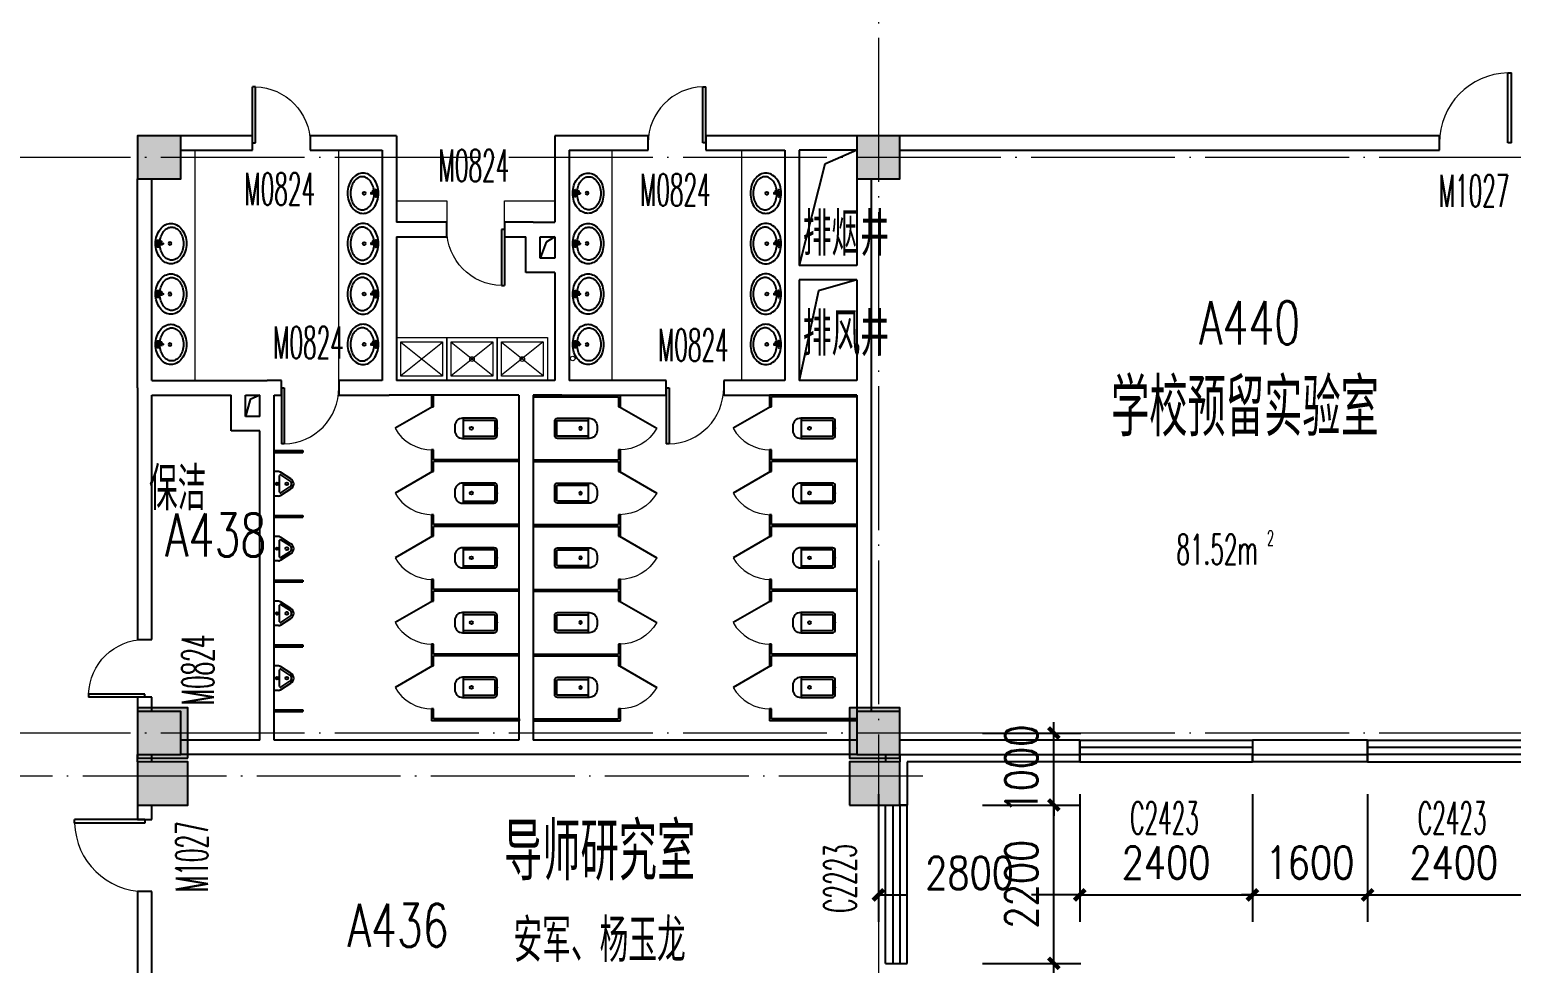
# Model space of a CAD drawing. Extents: x 1417642 to 3570900, y 124798 to 1191112.
# Drawn here: x 1455610 to 1476210, y 340017 to 352992 of the extents above; entities that cross this region are included whole.
import ezdxf

# ---------------------------------------------------------------- set-up
doc = ezdxf.new("R2010")
doc.units = 0
doc.header["$LTSCALE"] = 1000
doc.header["$MEASUREMENT"] = 0
doc.linetypes.add('DOTE', pattern=[2.42, 2, -0.2, 0.02, -0.2])
doc.layers.get('0').update_dxf_attribs({"linetype": 'CONTINUOUS'})
doc.layers.get('Defpoints').update_dxf_attribs({"linetype": 'CONTINUOUS'})
for name, color, linetype in [('colu', 2, 'CONTINUOUS'), ('COLUMN', 9, 'CONTINUOUS'), ('DOTE', 1, 'DOTE'), ('LATRINE', 6, 'CONTINUOUS'), ('LVTRY', 6, 'CONTINUOUS'), ('PUB_DIM', 3, 'CONTINUOUS'), ('PUB_HATCH', 8, 'CONTINUOUS'), ('PUB_TEXT', 40, 'CONTINUOUS'), ('SPACE', 7, 'CONTINUOUS'), ('SURFACE', 6, 'CONTINUOUS'), ('tiaozheng', 20, 'CONTINUOUS'), ('WALL', 4, 'CONTINUOUS'), ('WINDOW', 2, 'CONTINUOUS'), ('WINDOW_TEXT', 7, 'CONTINUOUS'), ('填充', 252, 'CONTINUOUS'), ('柱填充', 8, 'CONTINUOUS')]:
    doc.layers.add(name, color=color, linetype=linetype)
doc.styles.add('_TCH_SPACE', font='ROMANS', dxfattribs={"width": 0.7, "height": 5, "bigfont": 'Z'})
doc.styles.add('_TCH_WINDOW', font='ROMANS.shx', dxfattribs={"width": 0.7, "height": 400, "bigfont": 'Z.shx'})
doc.styles.add('DIM_FONT', font='SIMPLEX.shx', dxfattribs={"width": 0.8})
doc.styles.add('Z', font='ROMANS', dxfattribs={"width": 0.7, "bigfont": 'Z'})
doc.dimstyles.new('DIMN150', dxfattribs={"dimscale": 1.5, "dimtxt": 300, "dimasz": 100, "dimexe": 250, "dimexo": 300, "dimgap": 150, "dimtad": 1, "dimdec": 0, "dimzin": 0, "dimdsep": 46, "dimtxsty": 'DIM_FONT', "dimblk": 'ARCHTICK', "dimcen": 0.09, "dimdle": 1.5, "dimclrt": 7, "dimazin": 2, "dimtfac": 1, "dimtdec": 0, "dimtix": 1, "dimtmove": 2, "dimatfit": 3, "dimldrblk": 'ARCHTICK', "dimfxl": 1, "dimtolj": 1, "dimtzin": 0, "dimarcsym": 0})

# ---------------------------------------------------------------- blocks, each defined once
blk = doc.blocks.new('896')
at = {"layer": '柱填充'}
h = blk.add_hatch(color=256, dxfattribs=at)
h.paths.add_polyline_path([(1580873, 568265), (1580873, 568965), (1580273, 568965), (1580273, 568265)])
h.paths.add_polyline_path([(1572873, 568265), (1572873, 568965), (1572273, 568965), (1572273, 568265)])
h.paths.add_polyline_path([(1564873, 568265), (1564873, 568965), (1564273, 568965), (1564273, 568265)])
h.paths.add_polyline_path([(1556873, 568265), (1556873, 568965), (1556273, 568965), (1556273, 568265)])
h.paths.add_polyline_path([(1546873, 568265), (1546873, 568965), (1546273, 568965), (1546273, 568265)])
h.paths.add_polyline_path([(1536873, 568265), (1536873, 568965), (1536273, 568965), (1536273, 568265)])
h.paths.add_polyline_path([(1533273, 568265), (1533273, 568965), (1532673, 568965), (1532673, 568265)])
h.paths.add_polyline_path([(1523273, 568365), (1523273, 568965), (1522673, 568965), (1522673, 568365)])
h.paths.add_polyline_path([(1590123, 558965), (1589423, 558965), (1589423, 558365), (1590123, 558365)])
h.paths.add_polyline_path([(1580923, 558365), (1580923, 559065), (1580223, 559065), (1580223, 558365)])
h.paths.add_polyline_path([(1572923, 558365), (1572923, 559065), (1572223, 559065), (1572223, 558365)])
h.paths.add_polyline_path([(1564923, 558365), (1564923, 559065), (1564223, 559065), (1564223, 558365)])
h.paths.add_polyline_path([(1556923, 558365), (1556923, 559065), (1556223, 559065), (1556223, 558365)])
h.paths.add_polyline_path([(1546923, 558365), (1546923, 559065), (1546223, 559065), (1546223, 558365)])
h.paths.add_polyline_path([(1536873, 558365), (1536873, 558965), (1536273, 558965), (1536273, 558365)])
h.paths.add_polyline_path([(1533273, 558365), (1533273, 558965), (1532673, 558965), (1532673, 558365)])
h.paths.add_polyline_path([(1523372, 558965), (1522672, 558965), (1522672, 558365), (1523372, 558365)])
h.paths.add_polyline_path([(1590123, 554765), (1590123, 555365), (1589523, 555365), (1589523, 554765)])
h.paths.add_polyline_path([(1580873, 554765), (1580873, 555365), (1580273, 555365), (1580273, 554765)])
h.paths.add_polyline_path([(1572873, 554765), (1572873, 555365), (1572273, 555365), (1572273, 554765)])
h.paths.add_polyline_path([(1564873, 554765), (1564873, 555365), (1564273, 555365), (1564273, 554765)])
h.paths.add_polyline_path([(1556873, 554765), (1556873, 555365), (1556273, 555365), (1556273, 554765)])
h.paths.add_polyline_path([(1546873, 554765), (1546873, 555365), (1546273, 555365), (1546273, 554765)])
h.paths.add_polyline_path([(1536873, 554765), (1536873, 555365), (1536273, 555365), (1536273, 554765)])
h.paths.add_polyline_path([(1533273, 554765), (1533273, 555365), (1532673, 555365), (1532673, 554765)])
h.paths.add_polyline_path([(1523372, 555365), (1522672, 555365), (1522672, 554765), (1523372, 554765)])
h.paths.add_polyline_path([(1590123, 546765), (1590123, 547365), (1589523, 547365), (1589523, 546765)])
h.paths.add_polyline_path([(1580873, 546765), (1580873, 547365), (1580273, 547365), (1580273, 546765)])
h.paths.add_polyline_path([(1572873, 546765), (1572873, 547365), (1572273, 547365), (1572273, 546765)])
h.paths.add_polyline_path([(1564873, 546765), (1564873, 547365), (1564273, 547365), (1564273, 546765)])
h.paths.add_polyline_path([(1556873, 546765), (1556873, 547365), (1556273, 547365), (1556273, 546765)])
h.paths.add_polyline_path([(1546873, 546715), (1546873, 547415), (1546173, 547415), (1546173, 546715)])
h.paths.add_polyline_path([(1536973, 546715), (1536973, 547415), (1536273, 547415), (1536273, 546715)])
h.paths.add_polyline_path([(1533273, 546715), (1533273, 547415), (1532573, 547415), (1532573, 546715)])
h.paths.add_polyline_path([(1523372, 547365), (1522672, 547365), (1522672, 546765), (1523372, 546765)])
h.paths.add_polyline_path([(1546873, 539365), (1546173, 539365), (1546173, 538765), (1546873, 538765)])
h.paths.add_polyline_path([(1536973, 538715), (1536973, 539415), (1536273, 539415), (1536273, 538715)])
h.paths.add_polyline_path([(1533273, 538715), (1533273, 539415), (1532573, 539415), (1532573, 538715)])
h.paths.add_polyline_path([(1523372, 539365), (1522672, 539365), (1522672, 538765), (1523372, 538765)])
h.paths.add_polyline_path([(1546873, 531365), (1546173, 531365), (1546173, 530765), (1546873, 530765)])
h.paths.add_polyline_path([(1536973, 530715), (1536973, 531415), (1536273, 531415), (1536273, 530715)])
h.paths.add_polyline_path([(1533273, 530715), (1533273, 531415), (1532573, 531415), (1532573, 530715)])
h.paths.add_polyline_path([(1523372, 531365), (1522672, 531365), (1522672, 530765), (1523372, 530765)])
h.paths.add_polyline_path([(1546873, 523365), (1546173, 523365), (1546173, 522765), (1546873, 522765)])
h.paths.add_polyline_path([(1536973, 522715), (1536973, 523415), (1536273, 523415), (1536273, 522715)])
h.paths.add_polyline_path([(1533273, 522715), (1533273, 523415), (1532573, 523415), (1532573, 522715)])
h.paths.add_polyline_path([(1523372, 523365), (1522672, 523365), (1522672, 522765), (1523372, 522765)])
h.paths.add_polyline_path([(1546873, 515365), (1546173, 515365), (1546173, 514765), (1546873, 514765)])
h.paths.add_polyline_path([(1536973, 514715), (1536973, 515415), (1536273, 515415), (1536273, 514715)])
h.paths.add_polyline_path([(1533273, 514715), (1533273, 515415), (1532573, 515415), (1532573, 514715)])
h.paths.add_polyline_path([(1523372, 515365), (1522672, 515365), (1522672, 514765), (1523372, 514765)])
h.paths.add_polyline_path([(1546873, 507365), (1546173, 507365), (1546173, 506765), (1546873, 506765)])
h.paths.add_polyline_path([(1536973, 506715), (1536973, 507415), (1536273, 507415), (1536273, 506715)])
h.paths.add_polyline_path([(1533273, 506715), (1533273, 507415), (1532573, 507415), (1532573, 506715)])
h.paths.add_polyline_path([(1523372, 507365), (1522672, 507365), (1522672, 506765), (1523372, 506765)])
h.paths.add_polyline_path([(1546873, 499365), (1546173, 499365), (1546173, 498765), (1546873, 498765)])
h.paths.add_polyline_path([(1536973, 498715), (1536973, 499415), (1536273, 499415), (1536273, 498715)])
h.paths.add_polyline_path([(1533273, 498715), (1533273, 499415), (1532573, 499415), (1532573, 498715)])
h.paths.add_polyline_path([(1523372, 499365), (1522672, 499365), (1522672, 498765), (1523372, 498765)])
h.paths.add_polyline_path([(1546873, 490765), (1546873, 491365), (1546273, 491365), (1546273, 490765)])
h.paths.add_polyline_path([(1536873, 490765), (1536873, 491365), (1536273, 491365), (1536273, 490765)])
h.paths.add_polyline_path([(1533273, 490765), (1533273, 491365), (1532673, 491365), (1532673, 490765)])
h.paths.add_polyline_path([(1523273, 490765), (1523273, 491365), (1522673, 491365), (1522673, 490765)])
at = {"layer": 'colu'}
for points in [[(1536873, 554765), (1536873, 555365), (1536273, 555365), (1536273, 554765)], [(1546873, 554765), (1546873, 555365), (1546273, 555365), (1546273, 554765)], [(1536973, 546715), (1536973, 547415), (1536273, 547415), (1536273, 546715)], [(1546873, 546715), (1546873, 547415), (1546173, 547415), (1546173, 546715)]]:
    blk.add_lwpolyline(points, close=True, dxfattribs=at)
blk = doc.blocks.new('_ArchTick')
at = {"color": 0, "linetype": 'ByBlock', "const_width": 0.4}
blk.add_lwpolyline([(-0.5, -0.5), (0.5, 0.5)], dxfattribs=at)
blk = doc.blocks.new('*D1150')
at = {"layer": 'Defpoints', "color": 0}
for p in [(1468409, 340017), (1469849, 340017), (1468409, 338417)]:
    blk.add_point(p, dxfattribs=at)
at = {"layer": 'PUB_DIM', "color": 0, "lineweight": -2}
for p, q in [((1469849, 340017), (1469849, 340167)), ((1468859, 340017), (1470224, 340017)), ((1469849, 338417), (1469849, 340017)), ((1468859, 338417), (1470224, 338417)), ((1469849, 338417), (1469849, 338267))]:
    blk.add_line(p, q, dxfattribs=at)
at = {"layer": 'PUB_DIM', "color": 0, "lineweight": -2, "xscale": 150, "yscale": 150, "zscale": 150}
for p, rotation in [((1469849, 340017), 270), ((1469849, 338417), 90)]:
    blk.add_blockref('_ArchTick', p, dxfattribs=dict(at, rotation=rotation))
at = {"layer": 'PUB_DIM', "color": 7, "insert": (1469399, 339217), "char_height": 450, "attachment_point": 5, "rotation": 90, "style": 'DIM_FONT'}
blk.add_mtext('\\A1;1600', dxfattribs=at)
blk = doc.blocks.new('*D1151')
at = {"layer": 'Defpoints', "color": 0}
for p in [(1468409, 342217), (1469849, 342217), (1468409, 340017)]:
    blk.add_point(p, dxfattribs=at)
at = {"layer": 'PUB_DIM', "color": 0, "lineweight": -2}
for p, q in [((1468859, 342217), (1470224, 342217)), ((1469849, 340015), (1469849, 342219)), ((1468859, 340017), (1470224, 340017))]:
    blk.add_line(p, q, dxfattribs=at)
at = {"layer": 'PUB_DIM', "color": 0, "lineweight": -2, "xscale": 150, "yscale": 150, "zscale": 150}
for p, rotation in [((1469849, 342217), 90), ((1469849, 340017), 270)]:
    blk.add_blockref('_ArchTick', p, dxfattribs=dict(at, rotation=rotation))
at = {"layer": 'PUB_DIM', "color": 7, "insert": (1469399, 341117), "char_height": 450, "attachment_point": 5, "rotation": 90, "style": 'DIM_FONT'}
blk.add_mtext('\\A1;2200', dxfattribs=at)
blk = doc.blocks.new('*D1152')
at = {"layer": 'Defpoints', "color": 0}
for p in [(1468409, 343217), (1469849, 343217), (1468409, 342217)]:
    blk.add_point(p, dxfattribs=at)
at = {"layer": 'PUB_DIM', "color": 0, "lineweight": -2}
for p, q in [((1468859, 343217), (1470224, 343217)), ((1469849, 343217), (1469849, 343367)), ((1469849, 342217), (1469849, 343217)), ((1468859, 342217), (1470224, 342217)), ((1469849, 342217), (1469849, 342067))]:
    blk.add_line(p, q, dxfattribs=at)
at = {"layer": 'PUB_DIM', "color": 0, "lineweight": -2, "xscale": 150, "yscale": 150, "zscale": 150}
for p, rotation in [((1469849, 343217), 270), ((1469849, 342217), 90)]:
    blk.add_blockref('_ArchTick', p, dxfattribs=dict(at, rotation=rotation))
at = {"layer": 'PUB_DIM', "color": 7, "insert": (1469399, 342717), "char_height": 450, "attachment_point": 5, "rotation": 90, "style": 'DIM_FONT'}
blk.add_mtext('\\A1;1000', dxfattribs=at)
blk = doc.blocks.new('*D1153')
at = {"layer": 'Defpoints', "color": 0}
for p in [(1467410, 342817), (1470210, 342817), (1470210, 340968)]:
    blk.add_point(p, dxfattribs=at)
at = {"layer": 'PUB_DIM', "color": 0, "lineweight": -2}
for p, q in [((1467410, 342367), (1467410, 340593)), ((1470210, 342367), (1470210, 340593)), ((1467408, 340968), (1467819, 340968)), ((1470213, 340968), (1469537, 340968))]:
    blk.add_line(p, q, dxfattribs=at)
at = {"layer": 'PUB_DIM', "color": 0, "lineweight": -2, "xscale": 150, "yscale": 150, "zscale": 150, "rotation": 180}
blk.add_blockref('_ArchTick', (1467410, 340968), dxfattribs=at)
at = {"layer": 'PUB_DIM', "color": 0, "lineweight": -2, "xscale": 150, "yscale": 150, "zscale": 150}
blk.add_blockref('_ArchTick', (1470210, 340968), dxfattribs=at)
at = {"layer": 'PUB_DIM', "color": 7, "insert": (1468678, 341273), "char_height": 450, "attachment_point": 5, "style": 'DIM_FONT'}
blk.add_mtext('\\A1;2800', dxfattribs=at)
blk = doc.blocks.new('*D1154')
at = {"layer": 'Defpoints', "color": 0}
for p in [(1470210, 342817), (1472610, 342817), (1472610, 340968)]:
    blk.add_point(p, dxfattribs=at)
at = {"layer": 'PUB_DIM', "color": 0, "lineweight": -2}
for p, q in [((1470210, 342367), (1470210, 340593)), ((1472610, 342367), (1472610, 340593)), ((1470208, 340968), (1472613, 340968))]:
    blk.add_line(p, q, dxfattribs=at)
at = {"layer": 'PUB_DIM', "color": 0, "lineweight": -2, "xscale": 150, "yscale": 150, "zscale": 150, "rotation": 180}
blk.add_blockref('_ArchTick', (1470210, 340968), dxfattribs=at)
at = {"layer": 'PUB_DIM', "color": 0, "lineweight": -2, "xscale": 150, "yscale": 150, "zscale": 150}
blk.add_blockref('_ArchTick', (1472610, 340968), dxfattribs=at)
at = {"layer": 'PUB_DIM', "color": 7, "insert": (1471410, 341418), "char_height": 450, "attachment_point": 5, "style": 'DIM_FONT'}
blk.add_mtext('\\A1;2400', dxfattribs=at)
blk = doc.blocks.new('*D1155')
at = {"layer": 'Defpoints', "color": 0}
for p in [(1472610, 342817), (1474210, 342817), (1474210, 340968)]:
    blk.add_point(p, dxfattribs=at)
at = {"layer": 'PUB_DIM', "color": 0, "lineweight": -2}
for p, q in [((1472610, 342367), (1472610, 340593)), ((1474210, 342367), (1474210, 340593)), ((1472610, 340968), (1472460, 340968)), ((1472610, 340968), (1474210, 340968)), ((1474210, 340968), (1474360, 340968))]:
    blk.add_line(p, q, dxfattribs=at)
at = {"layer": 'PUB_DIM', "color": 0, "lineweight": -2, "xscale": 150, "yscale": 150, "zscale": 150}
blk.add_blockref('_ArchTick', (1472610, 340968), dxfattribs=at)
at = {"layer": 'PUB_DIM', "color": 0, "lineweight": -2, "xscale": 150, "yscale": 150, "zscale": 150, "rotation": 180}
blk.add_blockref('_ArchTick', (1474210, 340968), dxfattribs=at)
at = {"layer": 'PUB_DIM', "color": 7, "insert": (1473410, 341418), "char_height": 450, "attachment_point": 5, "style": 'DIM_FONT'}
blk.add_mtext('\\A1;1600', dxfattribs=at)
blk = doc.blocks.new('*D1156')
at = {"layer": 'Defpoints', "color": 0}
for p in [(1474210, 342817), (1476610, 342817), (1476610, 340968)]:
    blk.add_point(p, dxfattribs=at)
at = {"layer": 'PUB_DIM', "color": 0, "lineweight": -2}
for p, q in [((1474210, 342367), (1474210, 340593)), ((1476610, 342367), (1476610, 340593)), ((1474208, 340968), (1476613, 340968))]:
    blk.add_line(p, q, dxfattribs=at)
at = {"layer": 'PUB_DIM', "color": 0, "lineweight": -2, "xscale": 150, "yscale": 150, "zscale": 150, "rotation": 180}
blk.add_blockref('_ArchTick', (1474210, 340968), dxfattribs=at)
at = {"layer": 'PUB_DIM', "color": 0, "lineweight": -2, "xscale": 150, "yscale": 150, "zscale": 150}
blk.add_blockref('_ArchTick', (1476610, 340968), dxfattribs=at)
at = {"layer": 'PUB_DIM', "color": 7, "insert": (1475410, 341418), "char_height": 450, "attachment_point": 5, "style": 'DIM_FONT'}
blk.add_mtext('\\A1;2400', dxfattribs=at)
blk = doc.blocks.new('$TCHSYS$WIN2D')
for p, q in [((-0.5, 0.5), (0.5, 0.5)), ((-0.5, 0.5), (-0.5, -0.5)), ((0.5, 0.5), (0.5, -0.5)), ((0.5, 0.1667), (-0.5, 0.1667)), ((0.5, -0.1667), (-0.5, -0.1667)), ((-0.5, -0.5), (0.5, -0.5))]:
    blk.add_line(p, q)
blk = doc.blocks.new('_FZH')
blk.add_lwpolyline([(-0.5, -0.5), (0.5, -0.5), (0.5, 0.5), (-0.5, 0.5)], close=True)
at = {"layer": 'PUB_HATCH'}
blk.add_solid([(-0.5, -0.5), (0.5, -0.5), (-0.5, 0.5), (0.5, 0.5)], dxfattribs=at)
blk = doc.blocks.new('$DorLib2D$00000001')
for p, q in [((0.45, 0.975), (0.5, 0.975)), ((0.45, 0), (0.45, 0.975)), ((0.5, 0), (0.5, 0.975)), ((0.5, 0), (0.45, 0))]:
    blk.add_line(p, q)
at = {"lineweight": 13}
blk.add_arc((0.475, 0), 0.975, 91.4693, 180, dxfattribs=at)
blk = doc.blocks.new('$lvtry$00000200')
for p, q in [((-140, -40, 0), (-140, -480, 0)), ((-110, -40, 0), (-110, -470, 0)), ((100, 0, 0), (-100, 0, 0)), ((100, -30, 0), (-100, -30, 0)), ((110, -470, 0), (110, -40, 0)), ((140, -480, 0), (140, -40, 0)), ((140, -470, 0), (-140, -470, 0)), ((-30, -590, 0), (30, -590, 0))]:
    blk.add_line(p, q)
blk.add_circle((0, -359, 0), 20)
for centre, radius, start, end in [((-100, -40, 0), 40, 90, 180), ((-100, -40, 0), 10, 90, 180), ((100, -40, 0), 40, 0, 90), ((100, -40, 0), 10, 0, 90), ((-30, -480, 0), 110, 180, 270), ((30, -480, 0), 110, 270, 0)]:
    blk.add_arc(centre, radius, start, end)
blk.add_point((0, 0))
blk = doc.blocks.new('$TCHSYS$APDOOR2D')
blk.add_line((0.5, 0), (0, 0.866))
at = {"lineweight": 13}
blk.add_arc((0.5, 0), 1, 120, 180, dxfattribs=at)
blk = doc.blocks.new('$lvtry$00000219')
for p, q in [((-170, 0, 0), (170, 0, 0)), ((-170, -61, 0), (-170, 0, 0)), ((170, -61, 0), (170, 0, 0)), ((-162, -88, 0), (-69, -231, 0)), ((-124, -91, 0), (-43, -216, 0)), ((-116, -76, 0), (116, -76, 0)), ((43, -216, 0), (124, -91, 0)), ((69, -231, 0), (162, -88, 0))]:
    blk.add_line(p, q)
for centre, radius in [((0, -177, 0), 20), ((0, -38, 0), 17.7)]:
    blk.add_circle(centre, radius)
for centre, radius, start, end in [((-120, -61, 0), 50, 180, 213.0863), ((-116, -86, 0), 10, 90, 213.0863), ((116, -86, 0), 10, 326.9137, 90), ((120, -61, 0), 50, 326.9137, 0), ((0, -191, 0), 80, 210, 330), ((0, -191, 0), 50, 210, 330)]:
    blk.add_arc(centre, radius, start, end)
blk.add_point((0, -38, 0))
blk = doc.blocks.new('$lvtry$00000193')
for p, q in [((-17, -43, 0), (-17, -33, 0)), ((17, -43, 0), (17, -33, 0))]:
    blk.add_line(p, q)
at = {"elevation": 0}
blk.add_lwpolyline([(280, -215, 0.12431), (260, -136, 0.105707), (198, -63, 0.086941), (110, -17, 0.077137), (0, 0, 0.077137), (-110, -17, 0.086941), (-198, -63, 0.105707), (-260, -136, 0.12431), (-280, -215, 0.12431), (-260, -294, 0.105707), (-198, -367, 0.086941), (-110, -413, 0.077137), (0, -430, 0.077137), (110, -413, 0.086941), (198, -367, 0.105707), (260, -294, 0.12431)], format="xyb", close=True, dxfattribs=at)
blk.add_lwpolyline([(-25, -61, 0.056876), (-95, -75, 0.086941), (-168, -113, 0.105707), (-216, -170, 0.12431), (-230, -225, 0.12431), (-216, -280, 0.105707), (-168, -337, 0.086941), (-95, -375, 0.077137), (0, -390, 0.077137), (95, -375, 0.086941), (168, -337, 0.105707), (216, -280, 0.12431), (230, -225, 0.12431), (216, -170, 0.105707), (168, -113, 0.086941), (95, -75, 0.06676), (13, -60, 0.06676)], format="xyb", dxfattribs=at)
for centre, radius in [((0, -200, 0), 20), ((0, -43, 0), 16.7)]:
    blk.add_circle(centre, radius)
for centre, radius, start, end in [((-40, -34, 0), 10.1, 106.6096, 258.1648), ((-64, 234, 0), 259, 274.7069, 282.3732), ((-75, -213, 0), 173, 71.36, 79.1873), ((-29, -80, 0), 6.77, 155.344, 308.3224), ((-171, 19, 0), 166, 324.8411, 338.1337), ((-171, 19, 0), 170, 324.8411, 331.3523), ((-29, -80, 0), 3.37, 155.344, 308.3224), ((100, -194, 0), 170, 132.3141, 138.8253), ((100, -194, 0), 166, 125.5327, 138.8253), ((-12, -58, 0), 10.6, 201.8924, 261.774), ((0, -33, 0), 16.7, 0, 180), ((-381, -115, 0), 372, 2.3982, 6.7627), ((0, -96, 0), 9.9, 201.7837, 338.2163), ((64, 234, 0), 259, 257.6268, 265.2931), ((381, -115, 0), 372, 170.1008, 177.6018), ((75, -213, 0), 173, 100.8127, 110.4191), ((40, -34, 0), 10.1, 281.8352, 73.3904)]:
    blk.add_arc(centre, radius, start, end)
blk.add_point((0, -33, 0))

msp = doc.modelspace()

# ---------------------------------------------------------------- linework, layer by layer
at = {"layer": 'DOTE', "lineweight": 0}
for points in [[(1467410.3, 369817), (1467410.3, 259645.1)], [(1597373.8, 351217), (1432083.9, 351217)], [(1597373.8, 343217), (1432083.9, 343217)], [(1597373.8, 343217), (1432083.9, 343217)], [(1468027.8, 342617), (1432083.9, 342617)]]:
    msp.add_lwpolyline(points, dxfattribs=at)
at = {"layer": 'LATRINE'}
for p, q in [((1461197.8, 347901.6), (1461197.8, 347751.6)), ((1461222.8, 347901.6), (1461197.8, 347901.6)), ((1461197.8, 347751.6), (1461222.8, 347751.6)), ((1461222.8, 347751.6), (1461222.8, 347901.6)), ((1462610.3, 347914.1), (1463822.8, 347914.1)), ((1462610.3, 347914.1), (1462610.3, 347889.1)), ((1462610.3, 347889.1), (1463797.8, 347889.1)), ((1463797.8, 347889.1), (1463797.8, 347751.6)), ((1463797.8, 347751.6), (1463822.8, 347751.6)), ((1463822.8, 347751.6), (1463822.8, 347914.1)), ((1467110.3, 347914.1), (1465897.8, 347914.1)), ((1465897.8, 347914.1), (1465897.8, 347751.6)), ((1465897.8, 347751.6), (1465922.8, 347751.6)), ((1467110.3, 347889.1), (1465922.8, 347889.1)), ((1465922.8, 347751.6), (1465922.8, 347889.1)), ((1467110.3, 347889.1), (1467110.3, 347914.1)), ((1459010.3, 347142), (1459410.3, 347142)), ((1459010.3, 347142), (1459010.3, 347117)), ((1459010.3, 347117), (1459410.3, 347117)), ((1459410.3, 347142), (1459410.3, 347117)), ((1461222.8, 347151.6), (1461197.8, 347151.6)), ((1461197.8, 347151.6), (1461197.8, 347001.6)), ((1461222.8, 347014.1), (1461222.8, 347151.6)), ((1463822.8, 347151.6), (1463797.8, 347151.6)), ((1463797.8, 347151.6), (1463797.8, 347014.1)), ((1463822.8, 347001.6), (1463822.8, 347151.6)), ((1465922.8, 347151.6), (1465897.8, 347151.6)), ((1465897.8, 347151.6), (1465897.8, 347001.6)), ((1465922.8, 347014.1), (1465922.8, 347151.6)), ((1461197.8, 347001.6), (1461197.8, 346851.6)), ((1462410.3, 347014.1), (1461222.8, 347014.1)), ((1462410.3, 346989.1), (1461222.8, 346989.1)), ((1461222.8, 346851.6), (1461222.8, 346989.1)), ((1462410.3, 346989.1), (1462410.3, 347014.1)), ((1462610.3, 347014.1), (1463797.8, 347014.1)), ((1462610.3, 347014.1), (1462610.3, 346989.1)), ((1462610.3, 346989.1), (1463797.8, 346989.1)), ((1463797.8, 346989.1), (1463797.8, 346851.6)), ((1463822.8, 346851.6), (1463822.8, 347001.6)), ((1465897.8, 347001.6), (1465897.8, 346851.6)), ((1467110.3, 347014.1), (1465922.8, 347014.1)), ((1467110.3, 346989.1), (1465922.8, 346989.1)), ((1465922.8, 346851.6), (1465922.8, 346989.1)), ((1467110.3, 346989.1), (1467110.3, 347014.1)), ((1461197.8, 346851.6), (1461222.8, 346851.6)), ((1463797.8, 346851.6), (1463822.8, 346851.6)), ((1465897.8, 346851.6), (1465922.8, 346851.6)), ((1459010.3, 346242), (1459410.3, 346242)), ((1459010.3, 346242), (1459010.3, 346217)), ((1459010.3, 346217), (1459410.3, 346217)), ((1459410.3, 346242), (1459410.3, 346217)), ((1461222.8, 346251.6), (1461197.8, 346251.6)), ((1461197.8, 346251.6), (1461197.8, 346101.6)), ((1461197.8, 346101.6), (1461197.8, 345951.6)), ((1461222.8, 346114.1), (1461222.8, 346251.6)), ((1462410.3, 346114.1), (1461222.8, 346114.1)), ((1462410.3, 346089.1), (1461222.8, 346089.1)), ((1461222.8, 345951.6), (1461222.8, 346089.1)), ((1462410.3, 346089.1), (1462410.3, 346114.1)), ((1462610.3, 346114.1), (1463797.8, 346114.1)), ((1462610.3, 346114.1), (1462610.3, 346089.1)), ((1462610.3, 346089.1), (1463797.8, 346089.1)), ((1463822.8, 346251.6), (1463797.8, 346251.6)), ((1463797.8, 346251.6), (1463797.8, 346114.1)), ((1463797.8, 346089.1), (1463797.8, 345951.6)), ((1463822.8, 346101.6), (1463822.8, 346251.6)), ((1463822.8, 345951.6), (1463822.8, 346101.6)), ((1465922.8, 346251.6), (1465897.8, 346251.6)), ((1465897.8, 346251.6), (1465897.8, 346101.6)), ((1465897.8, 346101.6), (1465897.8, 345951.6)), ((1465922.8, 346114.1), (1465922.8, 346251.6)), ((1467110.3, 346114.1), (1465922.8, 346114.1)), ((1467110.3, 346089.1), (1465922.8, 346089.1)), ((1465922.8, 345951.6), (1465922.8, 346089.1)), ((1467110.3, 346089.1), (1467110.3, 346114.1)), ((1461197.8, 345951.6), (1461222.8, 345951.6)), ((1463797.8, 345951.6), (1463822.8, 345951.6)), ((1465897.8, 345951.6), (1465922.8, 345951.6)), ((1459010.3, 345342), (1459410.3, 345342)), ((1459010.3, 345342), (1459010.3, 345317)), ((1459010.3, 345317), (1459410.3, 345317)), ((1459410.3, 345342), (1459410.3, 345317)), ((1461222.8, 345351.6), (1461197.8, 345351.6)), ((1461197.8, 345351.6), (1461197.8, 345201.6)), ((1461222.8, 345214.1), (1461222.8, 345351.6)), ((1463822.8, 345351.6), (1463797.8, 345351.6)), ((1463797.8, 345351.6), (1463797.8, 345214.1)), ((1463822.8, 345201.6), (1463822.8, 345351.6)), ((1465922.8, 345351.6), (1465897.8, 345351.6)), ((1465897.8, 345351.6), (1465897.8, 345201.6)), ((1465922.8, 345214.1), (1465922.8, 345351.6)), ((1461197.8, 345201.6), (1461197.8, 345051.6)), ((1461197.8, 345051.6), (1461222.8, 345051.6)), ((1462410.3, 345214.1), (1461222.8, 345214.1)), ((1462410.3, 345189.1), (1461222.8, 345189.1)), ((1461222.8, 345051.6), (1461222.8, 345189.1)), ((1462410.3, 345189.1), (1462410.3, 345214.1)), ((1462610.3, 345214.1), (1463797.8, 345214.1)), ((1462610.3, 345214.1), (1462610.3, 345189.1)), ((1462610.3, 345189.1), (1463797.8, 345189.1)), ((1463797.8, 345189.1), (1463797.8, 345051.6)), ((1463797.8, 345051.6), (1463822.8, 345051.6)), ((1463822.8, 345051.6), (1463822.8, 345201.6)), ((1465897.8, 345201.6), (1465897.8, 345051.6)), ((1465897.8, 345051.6), (1465922.8, 345051.6)), ((1467110.3, 345214.1), (1465922.8, 345214.1)), ((1467110.3, 345189.1), (1465922.8, 345189.1)), ((1465922.8, 345051.6), (1465922.8, 345189.1)), ((1467110.3, 345189.1), (1467110.3, 345214.1)), ((1459010.3, 344442), (1459410.3, 344442)), ((1459010.3, 344442), (1459010.3, 344417)), ((1459410.3, 344442), (1459410.3, 344417)), ((1461222.8, 344451.6), (1461197.8, 344451.6)), ((1461197.8, 344451.6), (1461197.8, 344301.6)), ((1461222.8, 344314.1), (1461222.8, 344451.6)), ((1463822.8, 344451.6), (1463797.8, 344451.6)), ((1463797.8, 344451.6), (1463797.8, 344314.1)), ((1463822.8, 344301.6), (1463822.8, 344451.6)), ((1465922.8, 344451.6), (1465897.8, 344451.6)), ((1465897.8, 344451.6), (1465897.8, 344301.6)), ((1465922.8, 344314.1), (1465922.8, 344451.6)), ((1459010.3, 344417), (1459410.3, 344417)), ((1461197.8, 344301.6), (1461197.8, 344151.6)), ((1462410.3, 344314.1), (1461222.8, 344314.1)), ((1462410.3, 344289.1), (1461222.8, 344289.1)), ((1461222.8, 344151.6), (1461222.8, 344289.1)), ((1462410.3, 344289.1), (1462410.3, 344314.1)), ((1462610.3, 344314.1), (1463797.8, 344314.1)), ((1462610.3, 344314.1), (1462610.3, 344289.1)), ((1462610.3, 344289.1), (1463797.8, 344289.1)), ((1463797.8, 344289.1), (1463797.8, 344151.6)), ((1463822.8, 344151.6), (1463822.8, 344301.6)), ((1465897.8, 344301.6), (1465897.8, 344151.6)), ((1467110.3, 344314.1), (1465922.8, 344314.1)), ((1467110.3, 344289.1), (1465922.8, 344289.1)), ((1465922.8, 344151.6), (1465922.8, 344289.1)), ((1467110.3, 344289.1), (1467110.3, 344314.1)), ((1461197.8, 344151.6), (1461222.8, 344151.6)), ((1463797.8, 344151.6), (1463822.8, 344151.6)), ((1465897.8, 344151.6), (1465922.8, 344151.6)), ((1459010.3, 343542), (1459410.3, 343542)), ((1459010.3, 343542), (1459010.3, 343517)), ((1459010.3, 343517), (1459410.3, 343517)), ((1459410.3, 343542), (1459410.3, 343517)), ((1461222.8, 343551.6), (1461197.8, 343551.6)), ((1461197.8, 343551.6), (1461197.8, 343389.1)), ((1461222.8, 343414.1), (1461222.8, 343551.6)), ((1462421.7, 343414.1), (1461222.8, 343414.1)), ((1462421.7, 343389.1), (1462421.7, 343414.1)), ((1462621.7, 343414.1), (1463797.8, 343414.1)), ((1462621.7, 343414.1), (1462621.7, 343389.1)), ((1463822.8, 343551.6), (1463797.8, 343551.6)), ((1463797.8, 343551.6), (1463797.8, 343414.1)), ((1463822.8, 343389.1), (1463822.8, 343551.6)), ((1465922.8, 343551.6), (1465897.8, 343551.6)), ((1465897.8, 343551.6), (1465897.8, 343389.1)), ((1465922.8, 343414.1), (1465922.8, 343551.6)), ((1467110.3, 343414.1), (1465922.8, 343414.1)), ((1462421.7, 343389.1), (1461197.8, 343389.1)), ((1462621.7, 343389.1), (1463822.8, 343389.1)), ((1467110.3, 343389.1), (1465897.8, 343389.1))]:
    msp.add_line(p, q, dxfattribs=at)
at = {"layer": 'LATRINE', "lineweight": 0}
for points in [[(1457910.3, 348114.1), (1457910.3, 351317)], [(1459910.3, 348114.1), (1459910.3, 351317)], [(1463710.3, 348114.1), (1463710.3, 351317)], [(1465510.3, 348114.1), (1465510.3, 351317)]]:
    msp.add_lwpolyline(points, dxfattribs=at)
at = {"layer": 'LVTRY', "lineweight": 0}
for p, q in [((1461350.3, 348645.7), (1460770.3, 348182.1)), ((1461350.3, 348182.1), (1460770.3, 348645.7)), ((1462050.3, 348645.7), (1461470.3, 348182.1)), ((1462050.3, 348182.1), (1461470.3, 348645.7)), ((1462750.3, 348653.7), (1462170.3, 348190.1)), ((1462750.3, 348182.1), (1462170.3, 348645.7))]:
    msp.add_line(p, q, dxfattribs=at)
for points in [[(1461410.3, 350314.1), (1460710.3, 350314.1), (1460710.3, 350613.7), (1461410.3, 350613.7)], [(1462910.3, 350314.1), (1462210.3, 350314.1), (1462210.3, 350613.7), (1462910.3, 350613.7)], [(1460710.3, 348713.7), (1461410.3, 348713.7), (1461410.3, 348114.1), (1460710.3, 348114.1)], [(1460770.3, 348653.7), (1461350.3, 348653.7), (1461350.3, 348174.1), (1460770.3, 348174.1)], [(1461410.3, 348713.7), (1462110.3, 348713.7), (1462110.3, 348114.1), (1461410.3, 348114.1)], [(1461470.3, 348653.7), (1462050.3, 348653.7), (1462050.3, 348174.1), (1461470.3, 348174.1)], [(1462110.3, 348713.7), (1462810.3, 348713.7), (1462810.3, 348114.1), (1462110.3, 348114.1)], [(1462170.3, 348653.7), (1462750.3, 348653.7), (1462750.3, 348174.1), (1462170.3, 348174.1)]]:
    msp.add_lwpolyline(points, close=True, dxfattribs=at)
for centre in [(1461760.3, 348413.9), (1462460.3, 348413.9), (1463160.3, 348421.9)]:
    msp.add_circle(centre, 32.1, dxfattribs=at)
at = {"layer": 'SURFACE'}
for p, q in [((1470210.3, 342817), (1467810.3, 342817)), ((1467810.3, 342817), (1467810.3, 342517)), ((1470210.3, 342817), (1470210.3, 342917)), ((1472610.3, 342817), (1472610.3, 342917)), ((1474210.3, 342817), (1472610.3, 342817)), ((1474210.3, 342817), (1474210.3, 342917)), ((1467810.3, 342517), (1467810.3, 342217)), ((1467810.3, 342217), (1467710.3, 342217))]:
    msp.add_line(p, q, dxfattribs=at)
at = {"layer": 'tiaozheng', "color": 2}
for p, q in [((1467110.3, 351317), (1466667.4, 351122.5)), ((1466667.4, 351122.5), (1466310.3, 349714.1)), ((1462791.7, 350039.9), (1462710.3, 349817)), ((1462910.3, 350114.1), (1462791.7, 350039.9)), ((1467110.3, 349514.1), (1466575.4, 349364.1)), ((1466575.4, 349364.1), (1466310.3, 348114.1)), ((1458678.1, 347851.1), (1458610.3, 347617)), ((1458810.3, 347914.1), (1458678.1, 347851.1))]:
    msp.add_line(p, q, dxfattribs=at)
at = {"layer": 'WALL'}
for p, q in [((1458710.3, 351517), (1457710.3, 351517)), ((1458710.3, 351317), (1458710.3, 351517)), ((1460710.3, 351517), (1459510.3, 351517)), ((1459510.3, 351517), (1459510.3, 351317)), ((1460710.3, 351517), (1460710.3, 350314.1)), ((1462910.3, 351517), (1462910.3, 350314.1)), ((1464210.3, 351517), (1462910.3, 351517)), ((1464210.3, 351317), (1464210.3, 351517)), ((1466210.3, 351517), (1465010.3, 351517)), ((1465010.3, 351517), (1465010.3, 351317)), ((1467110.3, 351517), (1466210.3, 351517)), ((1475210.3, 351517), (1467710.3, 351517)), ((1475210.3, 351317), (1475210.3, 351517)), ((1457710.3, 351317), (1458710.3, 351317)), ((1459510.3, 351317), (1460510.3, 351317)), ((1460510.3, 351317), (1460510.3, 350214.1)), ((1463110.3, 351317), (1463110.3, 350214.1)), ((1463110.3, 351317), (1464210.3, 351317)), ((1465010.3, 351317), (1466110.3, 351317)), ((1466110.3, 351317), (1466110.3, 349614.1)), ((1466310.3, 351317), (1466310.3, 349714.1)), ((1467110.3, 351317), (1466310.3, 351317)), ((1467710.3, 351317), (1475210.3, 351317)), ((1457110.3, 348014.1), (1457110.3, 350917)), ((1457310.3, 348114.1), (1457310.3, 350917)), ((1467110.3, 350917), (1467110.3, 349714.1)), ((1467310.3, 350917), (1467310.3, 349614.1)), ((1460510.3, 350214.1), (1460510.3, 348114.1)), ((1461410.3, 350314.1), (1460710.3, 350314.1)), ((1461410.3, 350114.1), (1461410.3, 350314.1)), ((1462610.3, 350314.1), (1462210.3, 350314.1)), ((1462210.3, 350314.1), (1462210.3, 350114.1)), ((1462610.3, 350314.1), (1462910.3, 350314.1)), ((1463110.3, 350214.1), (1463110.3, 349717)), ((1460710.3, 350114.1), (1461410.3, 350114.1)), ((1460710.3, 350114.1), (1460710.3, 348114.1)), ((1462210.3, 350114.1), (1462510.3, 350114.1)), ((1462510.3, 349617), (1462510.3, 350114.1)), ((1462710.3, 349817), (1462710.3, 350114.1)), ((1462710.3, 350114.1), (1462910.3, 350114.1)), ((1462910.3, 350114.1), (1462910.3, 349817)), ((1462910.3, 349817), (1462710.3, 349817)), ((1462910.3, 349617), (1462510.3, 349617)), ((1462910.3, 349617), (1462910.3, 348114.1)), ((1463110.3, 349717), (1463110.3, 348114.1)), ((1466110.3, 349614.1), (1466110.3, 348114.1)), ((1467110.3, 349714.1), (1466310.3, 349714.1)), ((1467310.3, 349614.1), (1467310.3, 348014.1)), ((1467110.3, 349514.1), (1466310.3, 349514.1)), ((1466310.3, 349514.1), (1466310.3, 348114.1)), ((1467110.3, 349514.1), (1467110.3, 348114.1)), ((1457110.3, 348014.1), (1457110.3, 344517)), ((1457310.3, 348114.1), (1458510.3, 348114.1)), ((1458510.3, 348114.1), (1458910.3, 348114.1)), ((1459110.3, 348114.1), (1458910.3, 348114.1)), ((1459110.3, 347914.1), (1459110.3, 348114.1)), ((1460510.3, 348114.1), (1459910.3, 348114.1)), ((1459910.3, 348114.1), (1459910.3, 347914.1)), ((1462510.3, 348114.1), (1460710.3, 348114.1)), ((1462910.3, 348114.1), (1462510.3, 348114.1)), ((1464460.3, 348114.1), (1463110.3, 348114.1)), ((1464460.3, 347914.1), (1464460.3, 348114.1)), ((1466110.3, 348114.1), (1465260.3, 348114.1)), ((1465260.3, 348114.1), (1465260.3, 347914.1)), ((1467110.3, 348114.1), (1466310.3, 348114.1)), ((1467310.3, 348014.1), (1467310.3, 343517)), ((1457310.3, 344517), (1457310.3, 347914.1)), ((1457310.3, 347914.1), (1458410.3, 347914.1)), ((1458410.3, 347417), (1458410.3, 347914.1)), ((1458610.3, 347617), (1458610.3, 347914.1)), ((1458610.3, 347914.1), (1458810.3, 347914.1)), ((1458810.3, 347617), (1458810.3, 347914.1)), ((1459010.3, 347914.1), (1459110.3, 347914.1)), ((1459010.3, 347517), (1459010.3, 347914.1)), ((1459910.3, 347914.1), (1460610.3, 347914.1)), ((1462410.3, 347914.1), (1460610.3, 347914.1)), ((1462410.3, 347914.1), (1462410.3, 343117)), ((1462610.3, 347914.1), (1462610.3, 343117)), ((1463010.3, 347914.1), (1462610.3, 347914.1)), ((1463010.3, 347914.1), (1464460.3, 347914.1)), ((1465260.3, 347914.1), (1466210.3, 347914.1)), ((1467110.3, 347914.1), (1466210.3, 347914.1)), ((1467110.3, 347914.1), (1467110.3, 343517)), ((1458810.3, 347617), (1458610.3, 347617)), ((1458810.3, 347417), (1458410.3, 347417)), ((1458810.3, 343117), (1458810.3, 347417)), ((1459010.3, 343117), (1459010.3, 347517)), ((1457110.3, 344517), (1457310.3, 344517)), ((1457310.3, 343717), (1457110.3, 343717)), ((1457110.3, 343717), (1457110.3, 343517)), ((1457310.3, 343517), (1457310.3, 343717)), ((1458810.3, 343117), (1457710.3, 343117)), ((1462410.3, 343117), (1459010.3, 343117)), ((1467110.3, 343117), (1462610.3, 343117)), ((1470210.3, 343117), (1467710.3, 343117)), ((1470210.3, 342917), (1470210.3, 343117)), ((1474210.3, 343117), (1472610.3, 343117)), ((1472610.3, 343117), (1472610.3, 342917)), ((1474210.3, 342917), (1474210.3, 343117)), ((1457110.3, 342817), (1457110.3, 342917)), ((1457310.3, 342817), (1457310.3, 342917)), ((1458910.3, 342917), (1457710.3, 342917)), ((1462510.3, 342917), (1458910.3, 342917)), ((1467110.3, 342917), (1462510.3, 342917)), ((1467510.3, 342917), (1467510.3, 342817)), ((1467710.3, 342917), (1470210.3, 342917)), ((1467710.3, 342917), (1467710.3, 342817)), ((1472610.3, 342917), (1474210.3, 342917)), ((1457110.3, 342217), (1457110.3, 342017)), ((1457310.3, 342017), (1457310.3, 342217)), ((1457110.3, 342017), (1457310.3, 342017)), ((1457310.3, 341017), (1457110.3, 341017)), ((1457110.3, 341017), (1457110.3, 335517)), ((1457310.3, 335517), (1457310.3, 341017))]:
    msp.add_line(p, q, dxfattribs=at)

# ---------------------------------------------------------------- block references
at = {"layer": 'COLUMN', "lineweight": 0, "xscale": 600, "yscale": 600, "zscale": 600}
for p in [(1457410.3, 351217), (1467410.3, 351217), (1457410.3, 343217), (1467410.3, 343217)]:
    msp.add_blockref('_FZH', p, dxfattribs=at)
at = {"layer": 'COLUMN', "xscale": 700, "yscale": 600, "zscale": 600}
for p in [(1457460.3, 342517, 0), (1467360.3, 342517, 0)]:
    msp.add_blockref('_FZH', p, dxfattribs=at)
at = {"layer": 'LATRINE', "lineweight": 0, "xscale": 600, "zscale": 25, "rotation": 90}
for p, yscale in [((1461210.3, 347451.6), 600), ((1463810.3, 347451.6), -600), ((1465910.3, 347451.6), 600), ((1461210.3, 346551.6), 600), ((1463810.3, 346551.6), -600), ((1465910.3, 346551.6), 600), ((1461210.3, 345651.6), 600), ((1463810.3, 345651.6), -600), ((1465910.3, 345651.6), 600), ((1461210.3, 344751.6), 600), ((1463810.3, 344751.6), -600), ((1465910.3, 344751.6), 600), ((1461210.3, 343851.6), 600), ((1463810.3, 343851.6), -600), ((1465910.3, 343851.6), 600)]:
    msp.add_blockref('$TCHSYS$APDOOR2D', p, dxfattribs=dict(at, yscale=yscale))
at = {"layer": 'LVTRY', "lineweight": 0}
for name, p, rotation in [('$lvtry$00000193', (1460460.3, 350717.9), 270), ('$lvtry$00000193', (1466060.3, 350717.9), 270), ('$lvtry$00000193', (1460460.3, 350017.9), 270), ('$lvtry$00000193', (1466060.3, 350017.9), 270), ('$lvtry$00000193', (1460460.3, 349317.9), 270), ('$lvtry$00000193', (1466060.3, 349317.9), 270), ('$lvtry$00000193', (1460460.3, 348617.9), 270), ('$lvtry$00000193', (1466060.3, 348617.9), 270), ('$lvtry$00000200', (1462110.3, 347451.6), 270), ('$lvtry$00000200', (1466810.3, 347451.6), 270), ('$lvtry$00000219', (1459010.3, 346679.5), 90.00000000000001), ('$lvtry$00000200', (1462110.3, 346551.6), 270), ('$lvtry$00000200', (1466810.3, 346551.6), 270), ('$lvtry$00000219', (1459010.3, 345779.5), 90.00000000000001), ('$lvtry$00000200', (1462110.3, 345651.6), 270), ('$lvtry$00000200', (1466810.3, 345651.6), 270), ('$lvtry$00000219', (1459010.3, 344879.5), 90.00000000000001), ('$lvtry$00000200', (1462110.3, 344751.6), 270), ('$lvtry$00000200', (1466810.3, 344751.6), 270), ('$lvtry$00000219', (1459010.3, 343979.5, 0), 90.00000000000001), ('$lvtry$00000200', (1462110.3, 343851.6), 270), ('$lvtry$00000200', (1466810.3, 343851.6), 270)]:
    msp.add_blockref(name, p, dxfattribs=dict(at, rotation=rotation))
at = {"layer": 'LVTRY', "lineweight": 0, "rotation": 270}
for name, p, yscale in [('$lvtry$00000193', (1463160.3, 350717.9), -0.9999999999999998), ('$lvtry$00000193', (1457360.3, 350017.9), -0.9999999999999998), ('$lvtry$00000193', (1463160.3, 350017.9), -0.9999999999999998), ('$lvtry$00000193', (1457360.3, 349317.9), -0.9999999999999998), ('$lvtry$00000193', (1463160.3, 349317.9), -0.9999999999999998), ('$lvtry$00000193', (1457360.3, 348617.9), -0.9999999999999998), ('$lvtry$00000193', (1463160.3, 348617.9), -0.9999999999999998), ('$lvtry$00000200', (1462910.3, 347451.6), -0.9999999999999996), ('$lvtry$00000200', (1462910.3, 346551.6), -0.9999999999999996), ('$lvtry$00000200', (1462910.3, 345651.6), -0.9999999999999996), ('$lvtry$00000200', (1462910.3, 344751.6), -0.9999999999999996), ('$lvtry$00000200', (1462910.3, 343851.6), -0.9999999999999996)]:
    msp.add_blockref(name, p, dxfattribs=dict(at, yscale=yscale))
at = {"layer": 'tiaozheng'}
msp.add_blockref('896', (-79162.5, -203848.2), dxfattribs=at)
at = {"layer": 'WINDOW', "lineweight": 0}
ref = msp.add_blockref('$DorLib2D$00000001', (1475710.3, 351417), dxfattribs=dict(at, xscale=-1000, yscale=-1000, zscale=-1000, rotation=180))
ref.add_attrib('A', 'M1027', (1475201, 350529.8), dxfattribs={"layer": 'WINDOW_TEXT', "lineweight": 0, "height": 446.25, "style": '_TCH_WINDOW', "width": 0.494118})
ref = msp.add_blockref('$DorLib2D$00000001', (1459110.3, 351417), dxfattribs=dict(at, xscale=800, yscale=-800, zscale=800, rotation=180))
ref.add_attrib('A', 'M0824', (1458595.8, 350554.2), dxfattribs={"layer": 'WINDOW_TEXT', "lineweight": 0, "height": 446.25, "style": '_TCH_WINDOW', "width": 0.494118})
ref = msp.add_blockref('$DorLib2D$00000001', (1464610.3, 351417), dxfattribs=dict(at, xscale=-800, yscale=-800, zscale=-800, rotation=180))
ref.add_attrib('A', 'M0824', (1464095.8, 350542.6), dxfattribs={"layer": 'WINDOW_TEXT', "lineweight": 0, "height": 446.25, "style": '_TCH_WINDOW', "width": 0.494118})
ref = msp.add_blockref('$DorLib2D$00000001', (1461810.3, 350214.1), dxfattribs=dict(at, xscale=800, yscale=-800, zscale=800))
ref.add_attrib('A', 'M0824', (1461295.8, 350879.4), dxfattribs={"layer": 'WINDOW_TEXT', "lineweight": 0, "height": 446.25, "style": '_TCH_WINDOW', "width": 0.494118})
ref = msp.add_blockref('$DorLib2D$00000001', (1459510.3, 348014.1), dxfattribs=dict(at, xscale=-800, yscale=-800, zscale=-800))
ref.add_attrib('A', 'M0824', (1458995.8, 348421.1), dxfattribs={"layer": 'WINDOW_TEXT', "lineweight": 0, "height": 446.25, "style": '_TCH_WINDOW', "width": 0.494118})
ref = msp.add_blockref('$DorLib2D$00000001', (1464860.3, 348014.1), dxfattribs=dict(at, xscale=800, yscale=800, zscale=800, rotation=180))
ref.add_attrib('A', 'M0824', (1464345.8, 348386.3), dxfattribs={"layer": 'WINDOW_TEXT', "lineweight": 0, "height": 446.25, "style": '_TCH_WINDOW', "width": 0.494118})
ref = msp.add_blockref('$DorLib2D$00000001', (1457210.3, 344117), dxfattribs=dict(at, xscale=-800, yscale=800, zscale=-800, rotation=90))
ref.add_attrib('A', 'M0824', (1458173.1, 343602.5), dxfattribs={"layer": 'WINDOW_TEXT', "lineweight": 0, "height": 446.25, "rotation": 90, "style": '_TCH_WINDOW', "width": 0.494118})
at = {"layer": 'WINDOW', "color": 2}
ref = msp.add_blockref('$TCHSYS$WIN2D', (1471410.3, 342967), dxfattribs=dict(at, xscale=-2400, yscale=-300, zscale=-2400, rotation=180))
ref.add_attrib('A', 'C2423', (1470911.5, 341814), dxfattribs={"layer": 'WINDOW_TEXT', "color": 2, "height": 446.25, "style": '_TCH_WINDOW', "width": 0.494118})
ref = msp.add_blockref('$TCHSYS$WIN2D', (1475410.3, 342967), dxfattribs=dict(at, xscale=-2400, yscale=-300, zscale=-2400, rotation=180))
ref.add_attrib('A', 'C2423', (1474911.5, 341814), dxfattribs={"layer": 'WINDOW_TEXT', "color": 2, "height": 446.25, "style": '_TCH_WINDOW', "width": 0.494118})
ref = msp.add_blockref('$TCHSYS$WIN2D', (1467660.3, 341117), dxfattribs=dict(at, xscale=-2200, yscale=-300, zscale=-2200, rotation=270.0000000000036))
ref.add_attrib('A', 'C2223', (1467100.2, 340718.2), dxfattribs={"layer": 'WINDOW_TEXT', "color": 2, "height": 446.25, "rotation": 90, "style": '_TCH_WINDOW', "width": 0.494118})
at = {"layer": 'WINDOW', "lineweight": 0}
ref = msp.add_blockref('$DorLib2D$00000001', (1457210.3, 341517), dxfattribs=dict(at, xscale=1000, yscale=1000, zscale=1000, rotation=90))
ref.add_attrib('A', 'M1027', (1458087.3, 341007.7), dxfattribs={"layer": 'WINDOW_TEXT', "lineweight": 0, "height": 446.25, "rotation": 90, "style": '_TCH_WINDOW', "width": 0.494118})

# ---------------------------------------------------------------- texts
at = {"layer": 'PUB_TEXT', "style": 'Z', "width": 0.7}
for s, p in [('排烟井', (1466359.9, 349852.3)), ('排风井', (1466359.9, 348461.9)), ('保洁', (1457269.4, 346313.1))]:
    msp.add_text(s, height=600, dxfattribs=at).set_placement(p)
at = {"layer": 'PUB_TEXT', "color": 1, "lineweight": 60, "style": 'Z', "width": 0.7}
for s, p in [('A440', (1471870.5, 348618.1)), ('A438', (1457496.3, 345669.3, 0)), ('A436', (1460032.1, 340245.6))]:
    msp.add_text(s, height=600, dxfattribs=at).set_placement(p)
at = {"layer": 'SPACE', "style": '_TCH_SPACE', "width": 0.525}
for s, height, p in [('81.52m', 420, (1471552.8, 345559.5)), ('2', 210, (1472812.8, 345822))]:
    msp.add_text(s, height=height, dxfattribs=at).set_placement(p)
at = {"layer": '填充', "char_height": 800, "style": '_TCH_WINDOW'}
for s, insert, width, attachment_point in [('{\\C1;学校预留实验室}', (1470644.3, 348140), 4212.858, 1), ('{\\C2;导师研究室\\P\\H0.75x;安军、杨玉龙}', (1463534.3, 341968.7), 3557.557, 2)]:
    msp.add_mtext(s, dxfattribs=dict(at, insert=insert, width=width, attachment_point=attachment_point))

# ---------------------------------------------------------------- dimensions: what is measured, and where the dimension line sits
at = {"layer": 'PUB_DIM'}
for p1, p2, distance, picture, middle in [((1468409.1, 342217), (1468409.1, 343217), -1440, '*D1152', (1469399.1, 342717)), ((1470210.3, 342817), (1472610.3, 342817), -1848.8, '*D1154', (1471410.3, 341418.2)), ((1472610.3, 342817), (1474210.3, 342817), -1848.8, '*D1155', (1473410.3, 341418.2)), ((1474210.3, 342817), (1476610.3, 342817), -1848.8, '*D1156', (1475410.3, 341418.2)), ((1468409.1, 340017), (1468409.1, 342217), -1440, '*D1151', (1469399.1, 341117)), ((1468409.1, 338417), (1468409.1, 340017), -1440, '*D1150', (1469399.1, 339217))]:
    dim = msp.add_aligned_dim(p1=p1, p2=p2, distance=distance, dimstyle='DIMN150', dxfattribs=at)
    dim.commit()
    dim.dimension.update_dxf_attribs({"geometry": picture, "text_midpoint": middle})
dim = msp.add_linear_dim(base=(1470210.3, 340968.2), p1=(1467410.3, 342817), p2=(1470210.3, 342817), angle=0, dimstyle='DIMN150', dxfattribs=at)
dim.commit()
dim.dimension.update_dxf_attribs({"geometry": '*D1153', "text_midpoint": (1468677.9, 341272.8), "dimtype": 129})

doc.saveas('drawing.dxf')
